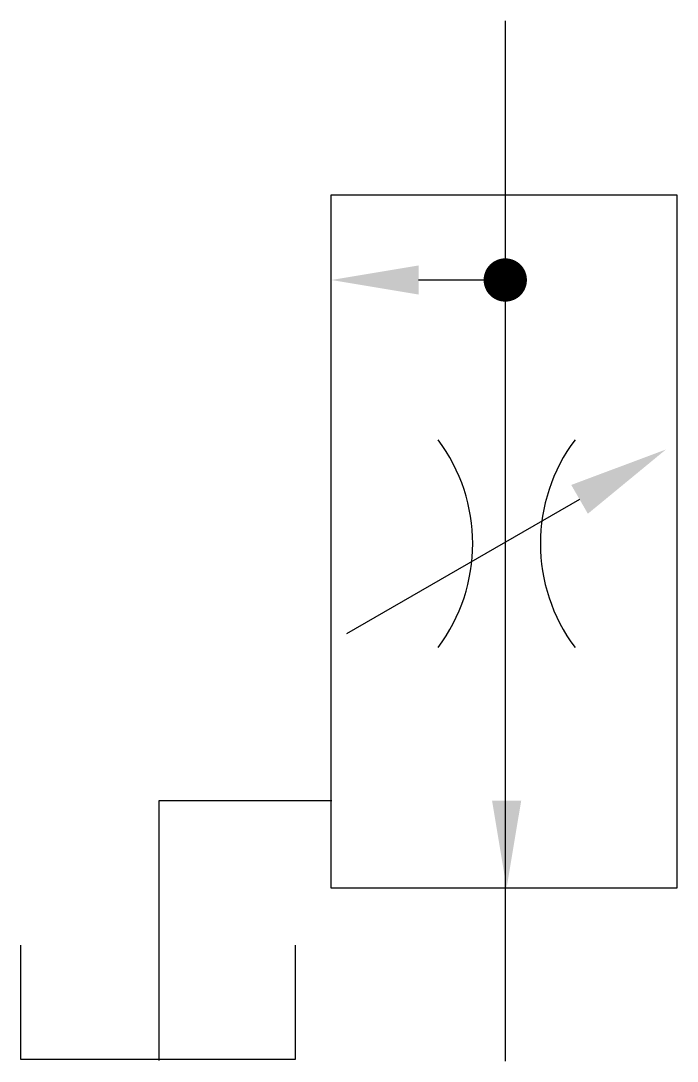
# Model space of a CAD drawing. Extents: x 430.2 to 449.1, y 111.2 to 141.2.
import ezdxf

# ---------------------------------------------------------------- set-up
doc = ezdxf.new("R2010")
doc.units = 0
doc.header["$LTSCALE"] = 5
doc.header["$MEASUREMENT"] = 0
doc.layers.add('11', color=1, linetype='CONTINUOUS')
doc.layers.add('12', color=2, linetype='CONTINUOUS')

# ---------------------------------------------------------------- blocks, each defined once
blk = doc.blocks.new('5221', base_point=(319.601, 303.802))
at = {"layer": '11'}
blk.add_line((318.28, 300.922), (315.625, 293.628), dxfattribs=at)
at = {"layer": '12'}
blk.add_solid([(317.829, 301.086), (318.731, 300.758), (319.265, 303.628)], dxfattribs=at)
blk = doc.blocks.new('5237', base_point=(345.201, 24.845))
at = {"layer": '11'}
for centre, start, end in [((345.196, 30.885), 233.1301, 306.8699), ((345.196, 18.931), 53.1301, 126.8699)]:
    blk.add_arc(centre, 5, start, end, dxfattribs=at)
blk = doc.blocks.new('5171', base_point=(201.305, 88.5))
at = {"layer": '11'}
for p, q in [((201.383, 88.426), (201.383, 93.426)), ((213.383, 93.426), (213.383, 88.426)), ((213.383, 88.426), (201.383, 88.426))]:
    blk.add_line(p, q, dxfattribs=at)

msp = doc.modelspace()

# ---------------------------------------------------------------- linework, layer by layer
at = {"layer": '11'}
for p, q in [((444.171, 141.188), (444.171, 116.151)), ((449.132, 136.156), (439.132, 136.156)), ((439.132, 136.156), (439.132, 116.156)), ((449.132, 116.156), (449.132, 136.156)), ((441.669, 133.705), (444.19, 133.705)), ((439.168, 118.666), (434.168, 118.666)), ((434.168, 118.666), (434.168, 111.166)), ((439.132, 116.156), (449.132, 116.156)), ((444.171, 116.151), (444.171, 111.151))]:
    msp.add_line(p, q, dxfattribs=at)
at = {"layer": '11', "const_width": 0.625}
msp.add_lwpolyline([(443.857, 133.705, 1), (444.482, 133.705, 1)], format="xyb", close=True, dxfattribs=at)
at = {"layer": '12'}
for points in [[(441.669, 133.285), (441.669, 134.125), (439.149, 133.705)], [(444.629, 118.671), (443.789, 118.671), (444.209, 116.151)]]:
    msp.add_solid(points, dxfattribs=at)

# ---------------------------------------------------------------- block references
at = {"layer": '11'}
for name, p, rotation in [('5221', (449.177, 128.729), 320), ('5237', (444.269, 126.098), 90)]:
    msp.add_blockref(name, p, dxfattribs=dict(at, rotation=rotation))
at = {"layer": '11', "xscale": 0.66, "yscale": 0.66, "zscale": 0.66}
msp.add_blockref('5171', (430.134, 111.248), dxfattribs=at)

doc.saveas('drawing.dxf')
